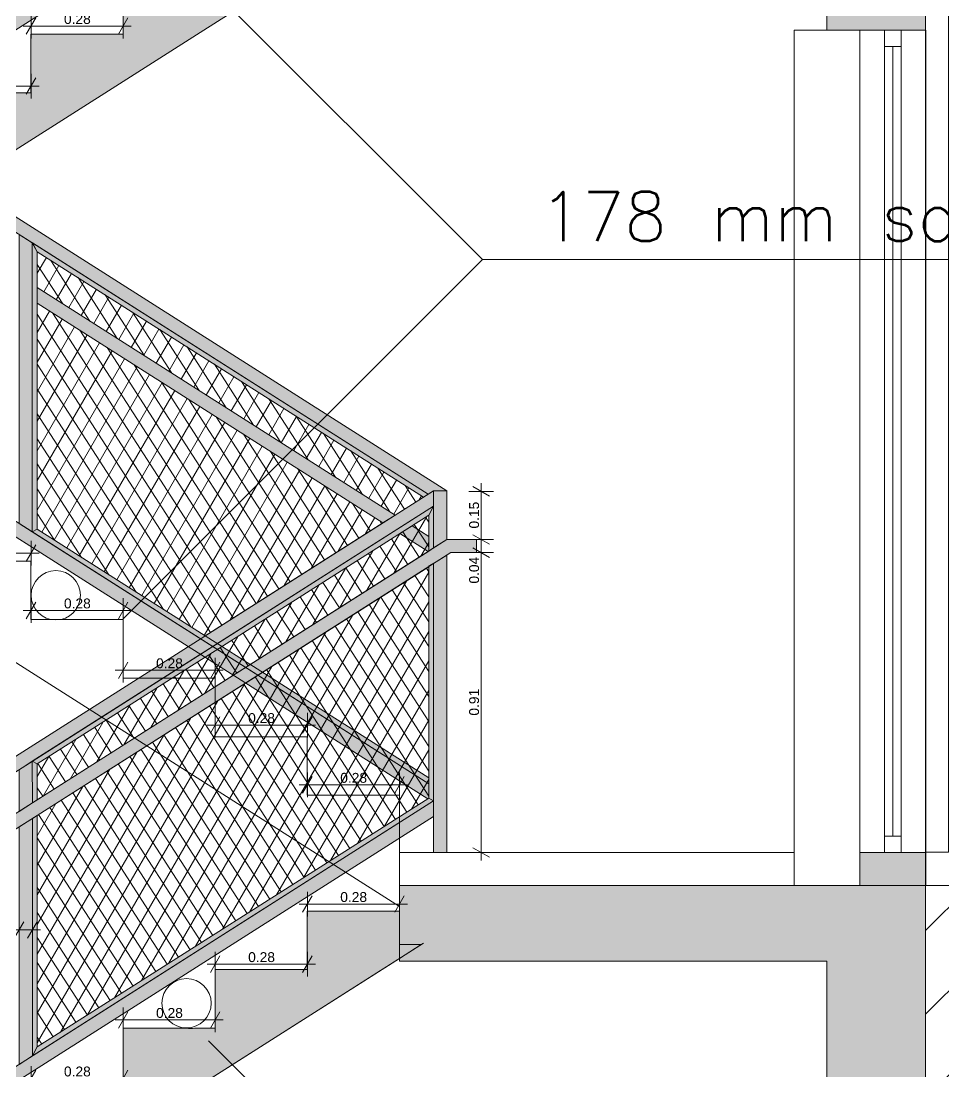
# Model space of a CAD drawing. Header units: millimetres. Extents: x 475616349 to 476941521, y 4620115302 to 4621446928.
# Drawn here: x 476696957 to 476699763, y 4620569203 to 4620572398 of the extents above; entities that cross this region are included whole.
import ezdxf

# ---------------------------------------------------------------- set-up
doc = ezdxf.new("R2010")
doc.units = ezdxf.units.MM
doc.header["$MEASUREMENT"] = 0
for name, color, linetype, lineweight in [('0_Pen_No__42_Pen_No__250_Pen_No__4', 7, 'Continuous', 0), ('2D Drafting - General_Pen_No__250_Pen_No__7', 7, 'Continuous', 0), ('Annotation - Text_Pen_No__7_Pen_No__7_Pen_No__5', 5, 'Continuous', 0), ('gegmebi_Pen_No__7_Pen_No__250', 7, 'Continuous', 0), ('gegmebi_Pen_No__7_Pen_No__7', 7, 'Continuous', 0), ('gegmebi_Pen_No__7_Pen_No__7_Pen_No__5', 5, 'Continuous', 0), ('kar-panjara_Pen_No__7_Pen_No__250', 7, 'Continuous', 0), ('New_2D Drafting - General_Pen_No__1', 1, 'Continuous', 0), ('New_2D Drafting - General_Pen_No__250_Pen_No__250', 7, 'Continuous', 0), ('New_2D Drafting - General_Pen_No__4', 7, 'Continuous', 0), ('New_2D Drafting - General_Pen_No__7_Pen_No__250', 7, 'Continuous', 0), ('New_2D Drafting - General_Pen_No__7_Pen_No__7', 7, 'Continuous', 0), ('New_Doors_Pen_No__7_Pen_No__7_Pen_No__250', 7, 'Continuous', 0), ('New_Doors_Pen_No__7_Pen_No__7_Pen_No__5', 5, 'Continuous', 0), ('New_reg_nak_Pen_No__250', 7, 'Continuous', 0), ('New_reg_nak_Pen_No__5', 5, 'Continuous', 0), ('New_reg_nak_Pen_No__7', 7, 'Continuous', 0), ('reg_nak_Pen_No__250', 7, 'Continuous', 0), ('zoma_Pen_No__142', 142, 'Continuous', 0)]:
    doc.layers.add(name, color=color, linetype=linetype, lineweight=lineweight)
doc.layers.add('zoma', color=7, linetype='Continuous')
doc.styles.add('GENERATED_STYLE_2', font='arial.ttf')
doc.dimstyles.new('GENERATED_STYLE__6', dxfattribs={"dimtxt": 30.000001, "dimasz": 38, "dimexe": 0.18, "dimexo": 3, "dimgap": 0.09, "dimtad": 1, "dimlfac": 0.001, "dimzin": 0, "dimdsep": 46, "dimtxsty": 'GENERATED_STYLE_2', "dimblk": 'ARROWHEAD_2', "dimblk1": 'ARROWHEAD_2', "dimblk2": 'ARROWHEAD_2', "dimcen": 0.09, "dimclrd": 142, "dimclre": 142, "dimclrt": 142, "dimadec": 0, "dimazin": 0, "dimtfac": 1, "dimtdec": 4, "dimtmove": 0, "dimatfit": 3, "dimfxl": 1, "dimtolj": 1, "dimtzin": 0, "dimarcsym": 0})
doc.dimstyles.new('GENERATED_STYLE__7', dxfattribs={"dimtxt": 30.000001, "dimasz": 38, "dimexe": 0.18, "dimexo": 3, "dimgap": 0.09, "dimtad": 1, "dimtih": 1, "dimtoh": 1, "dimlfac": 0.001, "dimzin": 0, "dimdsep": 46, "dimtxsty": 'GENERATED_STYLE_2', "dimblk": 'ARROWHEAD_2', "dimblk1": 'ARROWHEAD_2', "dimblk2": 'ARROWHEAD_2', "dimcen": 0.09, "dimclrd": 142, "dimclre": 142, "dimclrt": 142, "dimadec": 0, "dimazin": 0, "dimtfac": 1, "dimtdec": 4, "dimtmove": 0, "dimatfit": 3, "dimfxl": 1, "dimtolj": 1, "dimtzin": 0, "dimarcsym": 0})
pattern_1 = [(60, (476577134.07, 4620325125.74), (-38.971143, 22.5), []), (122.833095, (476577134.07, 4620325125.74), (36.8060797, 18.75), [])]

# ---------------------------------------------------------------- blocks, each defined once
blk = doc.blocks.new('*D291', base_point=(476577134.1, 4620325125.7))
at = {"layer": 'zoma_Pen_No__142', "color": 142, "linetype": 'Continuous', "lineweight": 0, "transparency": 16777216}
for p, q in [((476696988, 4620569145.6), (476696988, 4620569220.6)), ((476697268, 4620569145.6), (476697268, 4620569220.6)), ((476696963.5, 4620569183.1), (476696988, 4620569183.1)), ((476697002.4, 4620569208.1), (476696973.5, 4620569158.1)), ((476696988, 4620569183.1), (476697268, 4620569183.1)), ((476697253.5, 4620569158.1), (476697282.4, 4620569208.1)), ((476697268, 4620569183.1), (476697292.4, 4620569183.1))]:
    blk.add_line(p, q, dxfattribs=at)
at = {"layer": 'zoma_Pen_No__142', "color": 142, "lineweight": 0, "transparency": 16777216, "insert": (476697088, 4620569189.1), "char_height": 30, "attachment_point": 7, "style": 'GENERATED_STYLE_2'}
blk.add_mtext('\\A1;{\\pql;\\fArial CYR|b0|i0|c204|p34;0.28}', dxfattribs=at)
blk = doc.blocks.new('ARROWHEAD_2')
at = {"color": 0, "linetype": 'Continuous', "lineweight": 0}
for p, q in [((0, 0), (-1, 0)), ((-0.378, -0.655), (0.378, 0.655))]:
    blk.add_line(p, q, dxfattribs=at)
blk = doc.blocks.new('*D292', base_point=(476577134.1, 4620325125.7))
at = {"layer": 'zoma_Pen_No__142', "color": 142, "linetype": 'Continuous', "lineweight": 0, "transparency": 16777216}
for p, q in [((476697282.4, 4620569386.1), (476697253.5, 4620569336.1)), ((476697268, 4620569323.6), (476697268, 4620569398.6)), ((476697533.5, 4620569336.1), (476697562.4, 4620569386.1)), ((476697548, 4620569323.6), (476697548, 4620569398.6)), ((476697243.5, 4620569361.1), (476697268, 4620569361.1)), ((476697268, 4620569361.1), (476697548, 4620569361.1)), ((476697548, 4620569361.1), (476697572.4, 4620569361.1))]:
    blk.add_line(p, q, dxfattribs=at)
at = {"layer": 'zoma_Pen_No__142', "color": 142, "lineweight": 0, "transparency": 16777216, "insert": (476697368, 4620569367.1), "char_height": 30, "attachment_point": 7, "style": 'GENERATED_STYLE_2'}
blk.add_mtext('\\A1;{\\pql;\\fArial CYR|b0|i0|c204|p34;0.28}', dxfattribs=at)
blk = doc.blocks.new('*D293', base_point=(476577134.1, 4620325125.7))
at = {"layer": 'zoma_Pen_No__142', "color": 142, "linetype": 'Continuous', "lineweight": 0, "transparency": 16777216}
for p, q in [((476697548, 4620569493.3), (476697548, 4620569568.3)), ((476697828, 4620569493.3), (476697828, 4620569568.3)), ((476697523.5, 4620569530.8), (476697548, 4620569530.8)), ((476697562.4, 4620569555.8), (476697533.5, 4620569505.8)), ((476697548, 4620569530.8), (476697828, 4620569530.8)), ((476697813.5, 4620569505.8), (476697842.4, 4620569555.8)), ((476697828, 4620569530.8), (476697852.4, 4620569530.8))]:
    blk.add_line(p, q, dxfattribs=at)
at = {"layer": 'zoma_Pen_No__142', "color": 142, "lineweight": 0, "transparency": 16777216, "insert": (476697648, 4620569536.8), "char_height": 30, "attachment_point": 7, "style": 'GENERATED_STYLE_2'}
blk.add_mtext('\\A1;{\\pql;\\fArial CYR|b0|i0|c204|p34;0.28}', dxfattribs=at)
blk = doc.blocks.new('*D294', base_point=(476577134.1, 4620325125.7))
at = {"layer": 'zoma_Pen_No__142', "color": 142, "linetype": 'Continuous', "lineweight": 0, "transparency": 16777216}
for p, q in [((476697842.4, 4620569738.5), (476697813.5, 4620569688.5)), ((476697828, 4620569676), (476697828, 4620569751)), ((476698093.5, 4620569688.5), (476698122.4, 4620569738.5)), ((476698108, 4620569676), (476698108, 4620569751)), ((476697803.5, 4620569713.5), (476697828, 4620569713.5)), ((476697828, 4620569713.5), (476698108, 4620569713.5)), ((476698108, 4620569713.5), (476698132.4, 4620569713.5))]:
    blk.add_line(p, q, dxfattribs=at)
at = {"layer": 'zoma_Pen_No__142', "color": 142, "lineweight": 0, "transparency": 16777216, "insert": (476697928, 4620569719.5), "char_height": 30, "attachment_point": 7, "style": 'GENERATED_STYLE_2'}
blk.add_mtext('\\A1;{\\pql;\\fArial CYR|b0|i0|c204|p34;0.28}', dxfattribs=at)
blk = doc.blocks.new('*D295', base_point=(476577134.1, 4620325125.7))
at = {"layer": 'zoma_Pen_No__142', "color": 142, "linetype": 'Continuous', "lineweight": 0, "transparency": 16777216}
for p, q in [((476697828, 4620570038.4), (476697828, 4620570113.4)), ((476698108, 4620570038.4), (476698108, 4620570113.4)), ((476697803.5, 4620570075.9), (476697828, 4620570075.9)), ((476697842.4, 4620570100.9), (476697813.5, 4620570050.9)), ((476697828, 4620570075.9), (476698108, 4620570075.9)), ((476698093.5, 4620570050.9), (476698122.4, 4620570100.9)), ((476698108, 4620570075.9), (476698132.4, 4620570075.9))]:
    blk.add_line(p, q, dxfattribs=at)
at = {"layer": 'zoma_Pen_No__142', "color": 142, "lineweight": 0, "transparency": 16777216, "insert": (476697928, 4620570081.9), "char_height": 30, "attachment_point": 7, "style": 'GENERATED_STYLE_2'}
blk.add_mtext('\\A1;{\\pql;\\fArial CYR|b0|i0|c204|p34;0.28}', dxfattribs=at)
blk = doc.blocks.new('*D296', base_point=(476577134.1, 4620325125.7))
at = {"layer": 'zoma_Pen_No__142', "color": 142, "linetype": 'Continuous', "lineweight": 0, "transparency": 16777216}
for p, q in [((476697548, 4620570220.2), (476697548, 4620570295.2)), ((476697828, 4620570220.2), (476697828, 4620570295.2)), ((476697562.4, 4620570282.7), (476697533.5, 4620570232.7)), ((476697813.5, 4620570232.7), (476697842.4, 4620570282.7)), ((476697523.5, 4620570257.7), (476697548, 4620570257.7)), ((476697548, 4620570257.7), (476697828, 4620570257.7)), ((476697828, 4620570257.7), (476697852.4, 4620570257.7))]:
    blk.add_line(p, q, dxfattribs=at)
at = {"layer": 'zoma_Pen_No__142', "color": 142, "lineweight": 0, "transparency": 16777216, "insert": (476697648, 4620570263.7), "char_height": 30, "attachment_point": 7, "style": 'GENERATED_STYLE_2'}
blk.add_mtext('\\A1;{\\pql;\\fArial CYR|b0|i0|c204|p34;0.28}', dxfattribs=at)
blk = doc.blocks.new('*D297', base_point=(476577134.1, 4620325125.7))
at = {"layer": 'zoma_Pen_No__142', "color": 142, "linetype": 'Continuous', "lineweight": 0, "transparency": 16777216}
for p, q in [((476697268, 4620570386.8), (476697268, 4620570461.8)), ((476697548, 4620570386.8), (476697548, 4620570461.8)), ((476697243.5, 4620570424.3), (476697268, 4620570424.3)), ((476697282.4, 4620570449.3), (476697253.5, 4620570399.3)), ((476697268, 4620570424.3), (476697548, 4620570424.3)), ((476697533.5, 4620570399.3), (476697562.4, 4620570449.3)), ((476697548, 4620570424.3), (476697572.4, 4620570424.3))]:
    blk.add_line(p, q, dxfattribs=at)
at = {"layer": 'zoma_Pen_No__142', "color": 142, "lineweight": 0, "transparency": 16777216, "insert": (476697368, 4620570430.3), "char_height": 30, "attachment_point": 7, "style": 'GENERATED_STYLE_2'}
blk.add_mtext('\\A1;{\\pql;\\fArial CYR|b0|i0|c204|p34;0.28}', dxfattribs=at)
blk = doc.blocks.new('*D298', base_point=(476577134.1, 4620325125.7))
at = {"layer": 'zoma_Pen_No__142', "color": 142, "linetype": 'Continuous', "lineweight": 0, "transparency": 16777216}
for p, q in [((476697002.4, 4620570631.1), (476696973.5, 4620570581.1)), ((476696988, 4620570568.6), (476696988, 4620570643.6)), ((476697253.5, 4620570581.1), (476697282.4, 4620570631.1)), ((476697268, 4620570568.6), (476697268, 4620570643.6)), ((476696963.5, 4620570606.1), (476696988, 4620570606.1)), ((476696988, 4620570606.1), (476697268, 4620570606.1)), ((476697268, 4620570606.1), (476697292.4, 4620570606.1))]:
    blk.add_line(p, q, dxfattribs=at)
at = {"layer": 'zoma_Pen_No__142', "color": 142, "lineweight": 0, "transparency": 16777216, "insert": (476697088, 4620570612.1), "char_height": 30, "attachment_point": 7, "style": 'GENERATED_STYLE_2'}
blk.add_mtext('\\A1;{\\pql;\\fArial CYR|b0|i0|c204|p34;0.28}', dxfattribs=at)
blk = doc.blocks.new('*D299', base_point=(476577134.1, 4620325125.7))
at = {"layer": 'zoma_Pen_No__142', "color": 142, "linetype": 'Continuous', "lineweight": 0, "transparency": 16777216}
for p, q in [((476696708, 4620570742.8), (476696708, 4620570817.8)), ((476696988, 4620570742.8), (476696988, 4620570817.8)), ((476696683.5, 4620570780.3), (476696708, 4620570780.3)), ((476696722.4, 4620570805.3), (476696693.5, 4620570755.3)), ((476696708, 4620570780.3), (476696988, 4620570780.3)), ((476696973.5, 4620570755.3), (476697002.4, 4620570805.3)), ((476696988, 4620570780.3), (476697012.4, 4620570780.3))]:
    blk.add_line(p, q, dxfattribs=at)
at = {"layer": 'zoma_Pen_No__142', "color": 142, "lineweight": 0, "transparency": 16777216, "insert": (476696808, 4620570786.3), "char_height": 30, "attachment_point": 7, "style": 'GENERATED_STYLE_2'}
blk.add_mtext('\\A1;{\\pql;\\fArial CYR|b0|i0|c204|p34;0.28}', dxfattribs=at)
blk = doc.blocks.new('*D318', base_point=(476577134.1, 4620325125.7))
at = {"layer": 'zoma_Pen_No__142', "color": 142, "linetype": 'Continuous', "lineweight": 0, "transparency": 16777216}
for p, q in [((476698393.8, 4620570968.4), (476698318.8, 4620570968.4)), ((476698381.3, 4620570954), (476698331.3, 4620570982.8)), ((476698356.3, 4620570968.4), (476698356.3, 4620570992.9)), ((476698356.3, 4620570822), (476698356.3, 4620570968.4)), ((476698393.8, 4620570822), (476698318.8, 4620570822)), ((476698331.3, 4620570836.4), (476698381.3, 4620570807.6)), ((476698356.3, 4620570797.6), (476698356.3, 4620570822))]:
    blk.add_line(p, q, dxfattribs=at)
at = {"layer": 'zoma_Pen_No__142', "color": 142, "lineweight": 0, "transparency": 16777216, "insert": (476698350.3, 4620570855.3), "char_height": 30, "attachment_point": 7, "rotation": 90, "style": 'GENERATED_STYLE_2'}
blk.add_mtext('\\A1;{\\pql;\\fArial CYR|b0|i0|c204|p34;0.15}', dxfattribs=at)
blk = doc.blocks.new('*D322', base_point=(476577134.1, 4620325125.7))
at = {"layer": 'zoma_Pen_No__142', "color": 142, "linetype": 'Continuous', "lineweight": 0, "transparency": 16777216}
for p, q in [((476696965.8, 4620569659.8), (476696937, 4620569609.8)), ((476696951.4, 4620569597.3), (476696951.4, 4620569672.3)), ((476696977.4, 4620569609.8), (476697006.3, 4620569659.8)), ((476696991.9, 4620569597.3), (476696991.9, 4620569672.3)), ((476696926.9, 4620569634.8), (476696951.4, 4620569634.8)), ((476696951.4, 4620569634.8), (476696991.9, 4620569634.8)), ((476696991.9, 4620569634.8), (476697016.3, 4620569634.8))]:
    blk.add_line(p, q, dxfattribs=at)
at = {"layer": 'zoma_Pen_No__142', "color": 142, "lineweight": 0, "transparency": 16777216, "insert": (476696857.1, 4620569640.8), "char_height": 30, "attachment_point": 7, "style": 'GENERATED_STYLE_2'}
blk.add_mtext('\\A1;{\\pql;\\fArial CYR|b0|i0|c204|p34;0.04}', dxfattribs=at)
blk = doc.blocks.new('*D323', base_point=(476577134.1, 4620325125.7))
at = {"layer": 'zoma_Pen_No__142', "color": 142, "linetype": 'Continuous', "lineweight": 0, "transparency": 16777216}
for p, q in [((476698356.3, 4620570782.1), (476698356.3, 4620570806.6)), ((476698393.8, 4620570782.1), (476698318.8, 4620570782.1)), ((476698381.3, 4620570767.7), (476698331.3, 4620570796.6)), ((476698356.3, 4620569870.5), (476698356.3, 4620570782.1)), ((476698331.3, 4620569884.9), (476698381.3, 4620569856)), ((476698393.8, 4620569870.5), (476698318.8, 4620569870.5)), ((476698356.3, 4620569846), (476698356.3, 4620569870.5))]:
    blk.add_line(p, q, dxfattribs=at)
at = {"layer": 'zoma_Pen_No__142', "color": 142, "lineweight": 0, "transparency": 16777216, "insert": (476698350.3, 4620570286.4), "char_height": 30, "attachment_point": 7, "rotation": 90, "style": 'GENERATED_STYLE_2'}
blk.add_mtext('\\A1;{\\pql;\\fArial CYR|b0|i0|c204|p34;0.91}', dxfattribs=at)
blk = doc.blocks.new('*D324', base_point=(476577134.1, 4620325125.7))
at = {"layer": 'zoma_Pen_No__142', "color": 142, "linetype": 'Continuous', "lineweight": 0, "transparency": 16777216}
for p, q in [((476698356.3, 4620570822), (476698356.3, 4620570846.5)), ((476698393.8, 4620570822), (476698318.8, 4620570822)), ((476698381.3, 4620570807.6), (476698331.3, 4620570836.4)), ((476698356.3, 4620570782.1), (476698356.3, 4620570822)), ((476698393.8, 4620570782.1), (476698318.8, 4620570782.1)), ((476698331.3, 4620570796.6), (476698381.3, 4620570767.7)), ((476698356.3, 4620570757.7), (476698356.3, 4620570782.1))]:
    blk.add_line(p, q, dxfattribs=at)
at = {"layer": 'zoma_Pen_No__142', "color": 142, "lineweight": 0, "transparency": 16777216, "insert": (476698350.3, 4620570687.9), "char_height": 30, "attachment_point": 7, "rotation": 90, "style": 'GENERATED_STYLE_2'}
blk.add_mtext('\\A1;{\\pql;\\fArial CYR|b0|i0|c204|p34;0.04}', dxfattribs=at)
blk = doc.blocks.new('*D328', base_point=(476577134.1, 4620325125.7))
at = {"layer": 'zoma_Pen_No__142', "color": 142, "linetype": 'Continuous', "lineweight": 0, "transparency": 16777216}
for p, q in [((476696722.4, 4620572225.8), (476696693.5, 4620572175.8)), ((476696708, 4620572163.3), (476696708, 4620572238.3)), ((476696973.5, 4620572175.8), (476697002.4, 4620572225.8)), ((476696988, 4620572163.3), (476696988, 4620572238.3)), ((476696683.5, 4620572200.8), (476696708, 4620572200.8)), ((476696708, 4620572200.8), (476696988, 4620572200.8)), ((476696988, 4620572200.8), (476697012.4, 4620572200.8))]:
    blk.add_line(p, q, dxfattribs=at)
at = {"layer": 'zoma_Pen_No__142', "color": 142, "lineweight": 0, "transparency": 16777216, "insert": (476696808, 4620572206.8), "char_height": 30, "attachment_point": 7, "style": 'GENERATED_STYLE_2'}
blk.add_mtext('\\A1;{\\pql;\\fArial CYR|b0|i0|c204|p34;0.28}', dxfattribs=at)
blk = doc.blocks.new('*D329', base_point=(476577134.1, 4620325125.7))
at = {"layer": 'zoma_Pen_No__142', "color": 142, "linetype": 'Continuous', "lineweight": 0, "transparency": 16777216}
for p, q in [((476697002.4, 4620572408.1), (476696973.5, 4620572358.1)), ((476696988, 4620572345.6), (476696988, 4620572420.6)), ((476697253.5, 4620572358.1), (476697282.4, 4620572408.1)), ((476697268, 4620572345.6), (476697268, 4620572420.6)), ((476696963.5, 4620572383.1), (476696988, 4620572383.1)), ((476696988, 4620572383.1), (476697268, 4620572383.1)), ((476697268, 4620572383.1), (476697292.4, 4620572383.1))]:
    blk.add_line(p, q, dxfattribs=at)
at = {"layer": 'zoma_Pen_No__142', "color": 142, "lineweight": 0, "transparency": 16777216, "insert": (476697088, 4620572389.1), "char_height": 30, "attachment_point": 7, "style": 'GENERATED_STYLE_2'}
blk.add_mtext('\\A1;{\\pql;\\fArial CYR|b0|i0|c204|p34;0.28}', dxfattribs=at)

msp = doc.modelspace()

# ---------------------------------------------------------------- hatches: boundary and pattern name
at = {"layer": '2D Drafting - General_Pen_No__250_Pen_No__7', "linetype": 'Continuous', "lineweight": 0}
for points in [[(476698107.752, 4620572740.346), (476698107.752, 4620572970.439), (476699507.914, 4620572970.439), (476699507.914, 4620573070.469), (476699707.914, 4620573070.469), (476699707.914, 4620572970.439), (476699707.68, 4620572970.439), (476699707.68, 4620572790.432), (476699707.68, 4620572370.439), (476699407.68, 4620572370.439), (476699407.68, 4620572740.346)], [(476698107.752, 4620569540.346), (476698107.752, 4620569770.439), (476699507.914, 4620569770.439), (476699507.914, 4620569870.469), (476699707.914, 4620569870.469), (476699707.914, 4620569770.439), (476699707.68, 4620569770.439), (476699707.68, 4620569590.432), (476699707.68, 4620569170.439), (476699407.68, 4620569170.439), (476699407.68, 4620569540.346)]]:
    msp.add_hatch(color=7, dxfattribs=at).paths.add_polyline_path(points)
at = {"layer": 'New_2D Drafting - General_Pen_No__1', "linetype": 'Continuous', "lineweight": 0}
for points in [[(476698211.958, 4620573227.179), (476695731.325, 4620571650.907), (476695731.325, 4620571603.515), (476698211.958, 4620573179.786)], [(476695746.274, 4620572515.516), (476698194.888, 4620570959.59), (476698211.958, 4620570970.437), (476698252.432, 4620570970.418), (476695765.469, 4620572550.712), (476695746.274, 4620572538.513)], [(476696951.36, 4620570870.622), (476696951.377, 4620571749.756), (476696991.859, 4620571724.033), (476696991.842, 4620570844.898)], [(476696991.859, 4620571724.033), (476697006.859, 4620571696.813), (476697006.842, 4620570853.107), (476696991.842, 4620570844.898)], [(476696991.893, 4620571724.085), (476697006.859, 4620571696.813), (476698180.915, 4620570950.712), (476698194.89, 4620570959.591)], [(476695731.325, 4620571645.87), (476695731.325, 4620571598.477), (476698194.06, 4620570033.578), (476698196.976, 4620570035.431), (476698196.975, 4620570079.118)], [(476697006.856, 4620571540.351), (476698057.854, 4620570872.514), (476698095.145, 4620570896.21), (476697006.857, 4620571587.743)], [(476698211.958, 4620570970.437), (476695690.841, 4620569368.441), (476695731.324, 4620569346.772), (476698211.958, 4620570923.045)], [(476698252.444, 4620570822.011), (476698252.444, 4620570970.438), (476698211.958, 4620570970.437), (476698211.958, 4620570820.848), (476698211.958, 4620570796.285)], [(476698211.962, 4620570923.047), (476696991.796, 4620570147.794), (476697006.864, 4620570139.594), (476698196.978, 4620570895.9)], [(476698196.978, 4620570895.9), (476698196.98, 4620570786.767), (476698211.962, 4620570796.285), (476698211.962, 4620570923.047)], [(476697006.882, 4620570853.107), (476698196.975, 4620570096.891), (476698196.975, 4620570079.118), (476696991.842, 4620570844.898)], [(476698146.308, 4620570863.7), (476698109.018, 4620570840.003), (476698194.888, 4620570785.438), (476698196.98, 4620570786.767), (476698196.979, 4620570831.502)], [(476695600.841, 4620569218.441), (476695600.841, 4620569177.993), (476695739.78, 4620569177.993), (476698264.287, 4620570782.144), (476698342.444, 4620570782.144), (476698342.444, 4620570822.011), (476698252.444, 4620570822.011), (476695728.851, 4620569218.441)], [(476698211.958, 4620569870.469), (476698252.444, 4620569870.472), (476698252.444, 4620570774.739), (476698211.958, 4620570748.892), (476698211.958, 4620570075.079), (476698211.958, 4620569982.381)], [(476698211.961, 4620570750.335), (476698196.962, 4620570741.763), (476698196.976, 4620570035.431), (476698211.958, 4620570027.179)], [(476696991.867, 4620570021), (476696991.864, 4620570147.759), (476696951.382, 4620570122.035), (476696951.385, 4620569995.277)], [(476697006.864, 4620570139.594), (476696991.864, 4620570147.759), (476696991.867, 4620570021), (476697006.867, 4620570030.532)], [(476698211.958, 4620570027.179), (476695731.325, 4620568450.907), (476695731.325, 4620568403.515), (476698211.958, 4620569979.786)], [(476697006.882, 4620569279.203), (476698196.976, 4620570035.431), (476698211.958, 4620570027.179), (476696991.882, 4620569251.905)], [(476697006.868, 4620569983.14), (476696991.868, 4620569973.609), (476696991.882, 4620569251.905), (476697006.882, 4620569279.203)], [(476696991.868, 4620569973.609), (476696951.386, 4620569947.885), (476696951.401, 4620569226.181), (476696991.882, 4620569251.905)]]:
    msp.add_hatch(color=1, dxfattribs=at).paths.add_polyline_path(points)
h = msp.add_hatch(dxfattribs=at)
h.set_pattern_fill('BATT_INSULATION', color=1, style=0, pattern_type=2)
h.set_pattern_definition(pattern_1)
h.paths.add_polyline_path([(476698095.145, 4620570896.21), (476697006.857, 4620571587.743), (476697006.859, 4620571696.813), (476698180.915, 4620570950.712)])
h = msp.add_hatch(dxfattribs=at)
h.set_pattern_fill('BATT_INSULATION', color=1, style=0, pattern_type=2)
h.set_pattern_definition(pattern_1)
h.paths.add_polyline_path([(476697517.099, 4620570528.902), (476697006.842, 4620570853.107), (476697006.856, 4620571540.351), (476698057.854, 4620570872.514)])
h = msp.add_hatch(dxfattribs=at)
h.set_pattern_fill('BATT_INSULATION', color=1, style=0, pattern_type=2)
h.set_pattern_definition(pattern_1)
h.paths.add_polyline_path([(476698196.98, 4620570786.767), (476698196.978, 4620570895.9), (476697006.864, 4620570139.594), (476697006.867, 4620570030.532)])
h = msp.add_hatch(dxfattribs=at)
h.set_pattern_fill('BATT_INSULATION', color=1, style=0, pattern_type=2)
h.set_pattern_definition(pattern_1)
h.paths.add_polyline_path([(476697006.882, 4620569279.203), (476698196.976, 4620570035.431), (476698196.962, 4620570739.363), (476697006.868, 4620569983.14)])
at = {"layer": 'New_2D Drafting - General_Pen_No__250_Pen_No__250', "linetype": 'Continuous', "lineweight": 0}
for points in [[(476696147.681, 4620571646.441), (476695867.752, 4620571646.441), (476695867.967, 4620571324.813), (476697267.755, 4620572214.359), (476697513.362, 4620572370.439), (476698107.752, 4620572748.166), (476698174.262, 4620572790.432), (476698107.752, 4620572790.432), (476698107.681, 4620572790.432), (476698107.681, 4620572892.439), (476697827.681, 4620572892.439), (476697827.681, 4620572714.439), (476697547.681, 4620572714.439), (476697547.681, 4620572536.44), (476697484.898, 4620572536.44, -0.08199413), (476697460.464, 4620572536.44), (476697267.755, 4620572536.44), (476697267.755, 4620572370.439), (476697267.686, 4620572370.439), (476697267.681, 4620572358.439), (476696987.681, 4620572358.439), (476696987.681, 4620572180.44), (476696707.681, 4620572180.44), (476696707.681, 4620572002.44), (476696427.681, 4620572002.44), (476696427.681, 4620571824.441), (476696147.681, 4620571824.441)], [(476695867.752, 4620568446.441), (476695867.752, 4620568268.441), (476695867.973, 4620568268.441), (476695867.972, 4620568248.441), (476695867.967, 4620568124.813), (476697267.755, 4620569014.359), (476697513.362, 4620569170.439), (476698107.752, 4620569548.166), (476698174.262, 4620569590.432), (476698107.752, 4620569590.432), (476698107.681, 4620569590.432), (476698107.681, 4620569692.439), (476697827.681, 4620569692.439), (476697827.681, 4620569514.439), (476697547.681, 4620569514.439), (476697547.681, 4620569336.44), (476697484.898, 4620569336.44, -0.08199413), (476697460.464, 4620569336.44), (476697267.755, 4620569336.44), (476697267.755, 4620569170.439), (476697267.686, 4620569170.439), (476697267.681, 4620569158.439), (476696987.681, 4620569158.439), (476696987.681, 4620568980.44), (476696707.681, 4620568980.44), (476696707.681, 4620568802.44), (476696427.681, 4620568802.44), (476696427.681, 4620568624.441), (476696147.681, 4620568624.441), (476696147.681, 4620568446.441)]]:
    msp.add_hatch(color=7, dxfattribs=at).paths.add_polyline_path(points)
at = {"layer": 'New_2D Drafting - General_Pen_No__7_Pen_No__7', "linetype": 'Continuous', "lineweight": 0}
h = msp.add_hatch(dxfattribs=at)
h.set_pattern_fill('MASONRY_BLOCK', style=0, pattern_type=2)
h.set_pattern_definition([(45, (476577134.07, 4620325125.74), (-127.27922, 127.27922), [])])
h.paths.add_polyline_path([(476676470.531, 4620566730.532), (476676470.531, 4620567470.439), (476682007.752, 4620567470.439), (476682007.752, 4620566220.299), (476699707.752, 4620566220.299), (476699707.752, 4620569490.432), (476699707.752, 4620569769.521), (476704562.13, 4620569769.521), (476704562.13, 4620569029.715), (476700418.769, 4620569029.715), (476700418.769, 4620565641.382), (476700418.769, 4620565579.86), (476681367.336, 4620565579.86), (476681367.336, 4620566730.532)])

# ---------------------------------------------------------------- linework, layer by layer
at = {"layer": '0_Pen_No__42_Pen_No__250_Pen_No__4', "color": 7, "linetype": 'Continuous', "lineweight": 0}
for centre in [(476697063.291, 4620570652.362), (476697460.633, 4620569412.009)]:
    msp.add_circle(centre, 75, dxfattribs=at)
at = {"layer": '2D Drafting - General_Pen_No__250_Pen_No__7', "color": 7, "linetype": 'Continuous', "lineweight": 0, "flags": 128}
for points in [[(476698107.752, 4620572740.346), (476698107.752, 4620572970.439), (476699507.914, 4620572970.439), (476699507.914, 4620573070.469), (476699707.914, 4620573070.469), (476699707.914, 4620572970.439), (476699707.68, 4620572970.439), (476699707.68, 4620572790.432), (476699707.68, 4620572370.439), (476699407.68, 4620572370.439), (476699407.68, 4620572740.346)], [(476698107.752, 4620569540.346), (476698107.752, 4620569770.439), (476699507.914, 4620569770.439), (476699507.914, 4620569870.469), (476699707.914, 4620569870.469), (476699707.914, 4620569770.439), (476699707.68, 4620569770.439), (476699707.68, 4620569590.432), (476699707.68, 4620569170.439), (476699407.68, 4620569170.439), (476699407.68, 4620569540.346)]]:
    msp.add_lwpolyline(points, close=True, dxfattribs=at)
at = {"layer": 'gegmebi_Pen_No__7_Pen_No__250', "color": 7, "linetype": 'Continuous', "lineweight": 0, "flags": 128}
for points in [[(476699582.914, 4620572370.469), (476699632.914, 4620572370.469), (476699632.914, 4620569870.469), (476699582.914, 4620569870.469)], [(476699582.914, 4620572320.469), (476699632.914, 4620572320.469), (476699632.914, 4620572370.469), (476699582.914, 4620572370.469)], [(476699582.914, 4620569870.469), (476699632.914, 4620569870.469), (476699632.914, 4620569920.307), (476699582.914, 4620569920.307)], [(476698107.699, 4620569770.439), (476699307.752, 4620569770.439), (476699307.752, 4620569870.439), (476698107.699, 4620569870.439)]]:
    msp.add_lwpolyline(points, close=True, dxfattribs=at)
at = {"layer": 'gegmebi_Pen_No__7_Pen_No__7', "color": 7, "linetype": 'Continuous', "lineweight": 0}
msp.add_line((476699607.914, 4620572320.469), (476699607.914, 4620569920.307), dxfattribs=at)
at = {"layer": 'gegmebi_Pen_No__7_Pen_No__7_Pen_No__5', "color": 5, "linetype": 'Continuous', "lineweight": 0, "flags": 128}
for points in [[(476697527.636, 4620572506.596), (476698360.484, 4620571673.748), (476697267.956, 4620570581.22)], [(476698360.484, 4620571673.748), (476700582.489, 4620571673.748)], [(476697527.636, 4620569297.747), (476698360.484, 4620568464.899), (476697267.956, 4620567372.371)]]:
    msp.add_lwpolyline(points, dxfattribs=at)
at = {"layer": 'kar-panjara_Pen_No__7_Pen_No__250', "color": 7, "linetype": 'Continuous', "lineweight": 0, "flags": 128}
for points in [[(476699307.752, 4620572370.439), (476699307.752, 4620569770.439), (476699707.752, 4620569770.439), (476699707.752, 4620572370.439)], [(476699707.914, 4620572370.469), (476699507.914, 4620572370.469), (476699507.914, 4620569870.469), (476699707.914, 4620569870.469)]]:
    msp.add_lwpolyline(points, close=True, dxfattribs=at)
at = {"layer": 'New_2D Drafting - General_Pen_No__250_Pen_No__250', "color": 7, "linetype": 'Continuous', "lineweight": 0, "flags": 128}
msp.add_lwpolyline([(476697267.755, 4620572536.44), (476697267.755, 4620572370.439), (476697267.686, 4620572370.439), (476697267.681, 4620572358.439), (476696987.681, 4620572358.439), (476696987.681, 4620572180.44), (476696707.681, 4620572180.44), (476696707.681, 4620572002.44), (476696427.681, 4620572002.44), (476696427.681, 4620571824.441), (476696147.681, 4620571824.441), (476696147.681, 4620571646.441), (476695867.752, 4620571646.441), (476695867.967, 4620571324.813), (476697267.755, 4620572214.359), (476697513.362, 4620572370.439), (476698107.752, 4620572748.166)], dxfattribs=at)
msp.add_lwpolyline([(476697513.362, 4620569170.439), (476698107.752, 4620569548.166), (476698174.262, 4620569590.432), (476698107.752, 4620569590.432), (476698107.681, 4620569590.432), (476698107.681, 4620569692.439), (476697827.681, 4620569692.439), (476697827.681, 4620569514.439), (476697547.681, 4620569514.439), (476697547.681, 4620569336.44), (476697484.898, 4620569336.44, -0.08199413), (476697460.464, 4620569336.44), (476697267.755, 4620569336.44), (476697267.755, 4620569170.439)], format="xyb", dxfattribs=at)
at = {"layer": 'New_2D Drafting - General_Pen_No__4', "color": 7, "linetype": 'Continuous', "lineweight": 0, "flags": 128}
for points in [[(476698211.958, 4620573227.179), (476695731.325, 4620571650.907), (476695731.325, 4620571603.515), (476698211.958, 4620573179.786)], [(476695746.274, 4620572515.516), (476698194.888, 4620570959.59), (476698211.958, 4620570970.437), (476698252.432, 4620570970.418), (476695765.469, 4620572550.712), (476695746.274, 4620572538.513)], [(476696951.36, 4620570870.622), (476696951.377, 4620571749.756), (476696991.859, 4620571724.033), (476696991.842, 4620570844.898)], [(476696991.859, 4620571724.033), (476697006.859, 4620571696.813), (476697006.842, 4620570853.107), (476696991.842, 4620570844.898)], [(476696991.893, 4620571724.085), (476697006.859, 4620571696.813), (476698180.915, 4620570950.712), (476698194.89, 4620570959.591)], [(476698095.145, 4620570896.21), (476697006.857, 4620571587.743), (476697006.859, 4620571696.813), (476698180.915, 4620570950.712)], [(476695731.325, 4620571645.87), (476695731.325, 4620571598.477), (476698194.06, 4620570033.578), (476698196.976, 4620570035.431), (476698196.975, 4620570079.118)], [(476697006.856, 4620571540.351), (476698057.854, 4620570872.514), (476698095.145, 4620570896.21), (476697006.857, 4620571587.743)], [(476697517.099, 4620570528.902), (476697006.842, 4620570853.107), (476697006.856, 4620571540.351), (476698057.854, 4620570872.514)], [(476698211.958, 4620570970.437), (476695690.841, 4620569368.441), (476695731.324, 4620569346.772), (476698211.958, 4620570923.045)], [(476698252.444, 4620570822.011), (476698252.444, 4620570970.438), (476698211.958, 4620570970.437), (476698211.958, 4620570820.848), (476698211.958, 4620570796.285)], [(476698211.962, 4620570923.047), (476696991.796, 4620570147.794), (476697006.864, 4620570139.594), (476698196.978, 4620570895.9)], [(476698196.978, 4620570895.9), (476698196.98, 4620570786.767), (476698211.962, 4620570796.285), (476698211.962, 4620570923.047)], [(476698196.98, 4620570786.767), (476698196.978, 4620570895.9), (476697006.864, 4620570139.594), (476697006.867, 4620570030.532)], [(476697006.882, 4620570853.107), (476698196.975, 4620570096.891), (476698196.975, 4620570079.118), (476696991.842, 4620570844.898)], [(476698146.308, 4620570863.7), (476698109.018, 4620570840.003), (476698194.888, 4620570785.438), (476698196.98, 4620570786.767), (476698196.979, 4620570831.502)], [(476695600.841, 4620569218.441), (476695600.841, 4620569177.993), (476695739.78, 4620569177.993), (476698264.287, 4620570782.144), (476698342.444, 4620570782.144), (476698342.444, 4620570822.011), (476698252.444, 4620570822.011), (476695728.851, 4620569218.441)], [(476698211.958, 4620569870.469), (476698252.444, 4620569870.472), (476698252.444, 4620570774.739), (476698211.958, 4620570748.892), (476698211.958, 4620570075.079), (476698211.958, 4620569982.381)], [(476698211.961, 4620570750.335), (476698196.962, 4620570741.763), (476698196.976, 4620570035.431), (476698211.958, 4620570027.179)], [(476697006.882, 4620569279.203), (476698196.976, 4620570035.431), (476698196.962, 4620570739.363), (476697006.868, 4620569983.14)], [(476696991.867, 4620570021), (476696991.864, 4620570147.759), (476696951.382, 4620570122.035), (476696951.385, 4620569995.277)], [(476697006.864, 4620570139.594), (476696991.864, 4620570147.759), (476696991.867, 4620570021), (476697006.867, 4620570030.532)], [(476698211.958, 4620570027.179), (476695731.325, 4620568450.907), (476695731.325, 4620568403.515), (476698211.958, 4620569979.786)], [(476697006.882, 4620569279.203), (476698196.976, 4620570035.431), (476698211.958, 4620570027.179), (476696991.882, 4620569251.905)], [(476697006.868, 4620569983.14), (476696991.868, 4620569973.609), (476696991.882, 4620569251.905), (476697006.882, 4620569279.203)], [(476696991.868, 4620569973.609), (476696951.386, 4620569947.885), (476696951.401, 4620569226.181), (476696991.882, 4620569251.905)]]:
    msp.add_lwpolyline(points, close=True, dxfattribs=at)
at = {"layer": 'New_2D Drafting - General_Pen_No__7_Pen_No__250', "color": 7, "linetype": 'Continuous', "lineweight": 0, "flags": 128}
msp.add_lwpolyline([(476676470.531, 4620566730.532), (476676470.531, 4620567470.439), (476682007.752, 4620567470.439), (476682007.752, 4620566220.299), (476699707.752, 4620566220.299), (476699707.752, 4620569490.432), (476699707.752, 4620569769.521), (476704562.13, 4620569769.521), (476704562.13, 4620569029.715), (476700418.769, 4620569029.715), (476700418.769, 4620565641.382), (476700418.769, 4620565579.86), (476681367.336, 4620565579.86), (476681367.336, 4620566730.532)], close=True, dxfattribs=at)
at = {"layer": 'New_Doors_Pen_No__7_Pen_No__7_Pen_No__250', "color": 7, "linetype": 'Continuous', "lineweight": 0, "flags": 128}
msp.add_lwpolyline([(476695867.792, 4620571448.441), (476695867.792, 4620571290.439), (476696147.721, 4620571290.439), (476696147.721, 4620571112.439), (476696427.721, 4620571112.439), (476696427.721, 4620570934.44), (476696707.721, 4620570934.44), (476696707.721, 4620570756.44), (476696987.721, 4620570756.44), (476696987.721, 4620570578.44), (476697267.721, 4620570578.44), (476697267.795, 4620570400.44), (476697547.721, 4620570400.44), (476697547.721, 4620570222.441), (476697827.721, 4620570222.441), (476697827.721, 4620570044.441), (476698107.721, 4620570044.441), (476698107.721, 4620569870.439)], dxfattribs=at)
at = {"layer": 'New_Doors_Pen_No__7_Pen_No__7_Pen_No__5', "color": 5, "linetype": 'Continuous', "lineweight": 0, "flags": 128}
msp.add_lwpolyline([(476695867.752, 4620571468.441), (476695867.752, 4620571646.441), (476696147.681, 4620571646.441), (476696147.681, 4620571824.441), (476696427.681, 4620571824.441), (476696427.681, 4620572002.44), (476696707.681, 4620572002.44), (476696707.681, 4620572180.44), (476696987.681, 4620572180.44), (476696987.681, 4620572358.439), (476697267.681, 4620572358.439), (476697267.755, 4620572536.44), (476697547.681, 4620572536.44), (476697547.681, 4620572714.439), (476697827.681, 4620572714.439), (476697827.681, 4620572892.439), (476698107.681, 4620572892.439), (476698107.717, 4620573050.469)], dxfattribs=at)
at = {"layer": 'New_reg_nak_Pen_No__250', "color": 7, "linetype": 'Continuous', "lineweight": 0}
msp.add_line((476695867.967, 4620568124.813), (476698180.61, 4620569594.466), dxfattribs=at)
at = {"layer": 'New_reg_nak_Pen_No__5', "color": 5, "linetype": 'Continuous', "lineweight": 0}
msp.add_line((476698252.444, 4620570822.011), (476698342.444, 4620570822.011), dxfattribs=at)
at = {"layer": 'New_reg_nak_Pen_No__7', "color": 7, "linetype": 'Continuous', "lineweight": 0, "flags": 128}
msp.add_lwpolyline([(476699707.563, 4620583070.007), (476699777.914, 4620583070.005), (476699777.59, 4620569871.17), (476699707.663, 4620569871.172)], dxfattribs=at)
at = {"layer": 'reg_nak_Pen_No__250', "color": 7, "linetype": 'Continuous', "lineweight": 0, "flags": 128}
msp.add_lwpolyline([(476695649.787, 4620571268.449), (476698107.684, 4620569705.929)], dxfattribs=at)

# ---------------------------------------------------------------- texts
at = {"layer": 'Annotation - Text_Pen_No__7_Pen_No__7_Pen_No__5', "color": 5, "linetype": 'Continuous', "lineweight": 0, "insert": (476698534.666, 4620571879.138), "char_height": 150, "attachment_point": 1}
msp.add_mtext('\\A1;{\\pql;\\Ftxt.shx;178 mm safexuri}', dxfattribs=at)

# ---------------------------------------------------------------- dimensions: what is measured, and where the dimension line sits
at = {"layer": 'zoma', "color": 142, "linetype": 'Continuous', "lineweight": 0}
for base, p1, p2, picture, middle in [((476697267.956, 4620572383.079), (476696987.956, 4620572361.73), (476697267.956, 4620572361.73), '*D329', (476697127.012, 4620572404.079)), ((476696987.956, 4620572200.786), (476696707.956, 4620572177.627), (476696987.956, 4620572177.627), '*D328', (476696847.012, 4620572221.786)), ((476696987.956, 4620570780.319), (476696707.956, 4620570759.108), (476696987.956, 4620570759.108), '*D299', (476696847.012, 4620570801.319)), ((476697267.956, 4620570606.115), (476696987.956, 4620570590.625), (476697267.956, 4620570590.625), '*D298', (476697127.012, 4620570627.115)), ((476697547.956, 4620570424.28), (476697267.956, 4620570403.967), (476697547.956, 4620570403.967), '*D297', (476697407.012, 4620570445.28)), ((476697827.956, 4620570257.705), (476697547.956, 4620570238.593), (476697827.956, 4620570238.593), '*D296', (476697687.012, 4620570278.705)), ((476698107.956, 4620570075.871), (476697827.956, 4620570048.922), (476698107.956, 4620570048.922), '*D295', (476697967.012, 4620570096.871)), ((476698107.956, 4620569713.516), (476697827.956, 4620569690.067), (476698107.956, 4620569690.067), '*D294', (476697967.012, 4620569734.516)), ((476696991.874, 4620569634.761), (476696951.392, 4620569540.178), (476696991.874, 4620569545.07), '*D322', (476696896.09, 4620569655.761)), ((476697827.956, 4620569530.838), (476697547.956, 4620569506.833), (476697827.956, 4620569506.833), '*D293', (476697687.012, 4620569551.838)), ((476697547.956, 4620569361.098), (476697267.956, 4620569335.283), (476697547.956, 4620569335.283), '*D292', (476697407.012, 4620569382.098)), ((476697267.956, 4620569183.079), (476696987.956, 4620569161.73), (476697267.956, 4620569161.73), '*D291', (476697127.012, 4620569204.079))]:
    dim = msp.add_linear_dim(base=base, p1=p1, p2=p2, dimstyle='GENERATED_STYLE__7', dxfattribs=at)
    dim.commit()
    dim.dimension.update_dxf_attribs({"geometry": picture, "text_midpoint": middle, "dimtype": 160})
for base, p1, p2, picture, middle in [((476698356.33, 4620570968.409), (476698342.444, 4620570822.011), (476698269.089, 4620570968.409), '*D318', (476698335.33, 4620570894.266)), ((476698356.33, 4620570822.011), (476698342.444, 4620570782.144), (476698342.444, 4620570822.011), '*D324', (476698335.33, 4620570726.841)), ((476698356.33, 4620570782.144), (476698252.444, 4620569870.472), (476698342.444, 4620570782.144), '*D323', (476698335.33, 4620570325.364))]:
    dim = msp.add_linear_dim(base=base, p1=p1, p2=p2, angle=90, dimstyle='GENERATED_STYLE__6', dxfattribs=at)
    dim.commit()
    dim.dimension.update_dxf_attribs({"geometry": picture, "text_midpoint": middle, "dimtype": 160, "text_rotation": 90})

doc.saveas('drawing.dxf')
